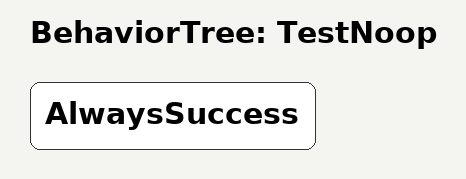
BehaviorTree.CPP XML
<?xml version="1.0"?>
<root BTCPP_format="4">
    <!-- Minimal test BT that does nothing (for scenario testing) -->
    <BehaviorTree ID="TestNoop">
        <AlwaysSuccess />
    </BehaviorTree>
</root>
